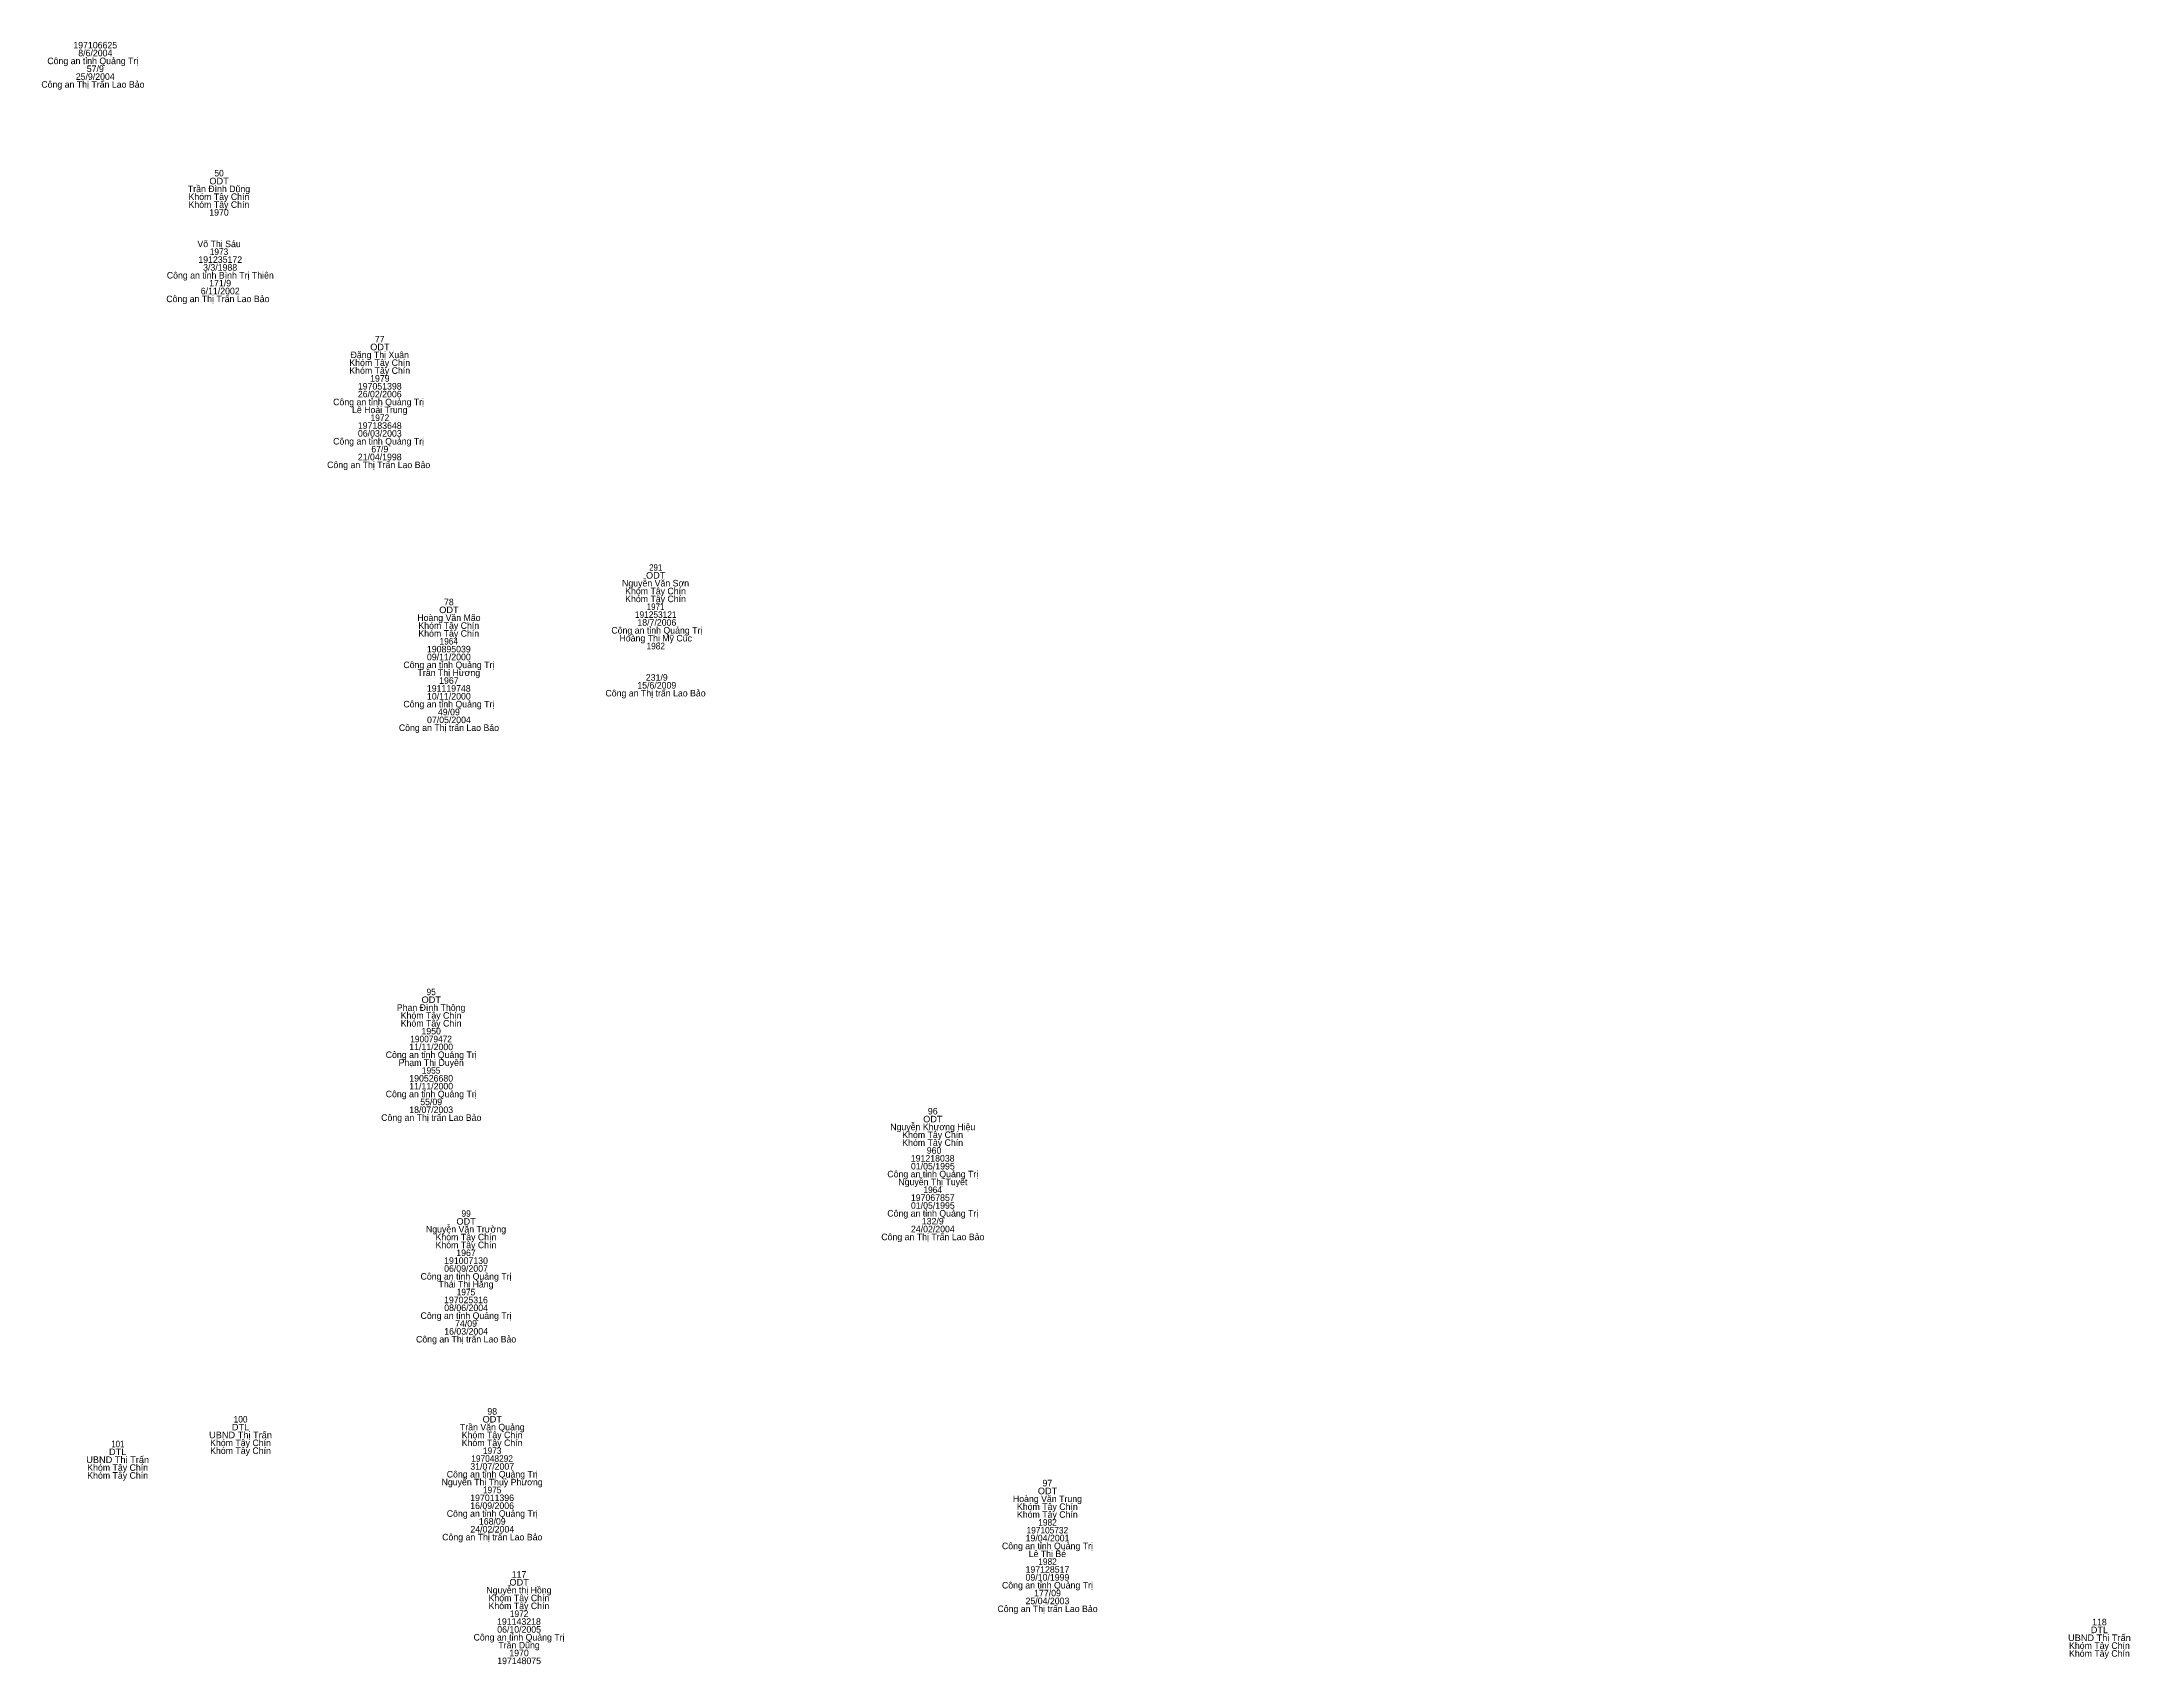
# Model space of a CAD drawing. Header units: metres. Extents: x 537000 to 537501, y 1838003 to 1838507.
# Drawn here: x 537335 to 537462.7, y 1838234.1 to 1838333.2 of the extents above; entities that cross this region are included whole.
import ezdxf
from ezdxf.enums import TextEntityAlignment as Align

# ---------------------------------------------------------------- set-up
doc = ezdxf.new("R2010")
doc.units = ezdxf.units.M
doc.header["$LTSCALE"] = 0.16
doc.layers.add('1', color=7, linetype='Continuous')

msp = doc.modelspace()

# ---------------------------------------------------------------- texts
at = {"layer": '1'}
for s, p in [(' 197106625', (537338.2, 1838332.77)), (' 8/6/2004', (537338.205, 1838332.29)), ('Công an tỉnh Quảng Trị ', (537338.2, 1838331.81)), (' 57/9', (537338.205, 1838331.33)), ('Công an Thị Trấn Lao Bảo ', (537338.205, 1838330.37)), (' 25/9/2004', (537338.2, 1838330.85)), ('Trần Đình Dũng', (537345.84, 1838323.99)), ('Khóm Tây Chín', (537345.835, 1838323.51)), ('Khóm Tây Chín', (537345.835, 1838323.03)), ('1970', (537345.84, 1838322.55)), ('Võ Thị Sáu', (537345.845, 1838320.63)), (' 191235172', (537345.84, 1838319.67)), (' Công an tỉnh Bình Trị Thiên', (537345.845, 1838318.71)), (' 3/3/1988', (537345.835, 1838319.19)), (' 171/9', (537345.835, 1838318.23)), ('Công an Thị Trấn Lao Bảo ', (537345.845, 1838317.27)), (' 6/11/2002', (537345.84, 1838317.75)), ('77', (537355.665, 1838314.81)), ('Khóm Tây Chín', (537355.665, 1838313.37)), ('Đặng Thị Xuân', (537355.665, 1838313.85)), ('Khóm Tây Chín', (537355.665, 1838312.89)), ('197051398', (537355.665, 1838311.93)), ('1979', (537355.67, 1838312.41)), ('Công an tỉnh Quảng Trị ', (537355.67, 1838310.97)), ('26/02/2006', (537355.665, 1838311.45)), ('Lê Hoài Trung', (537355.665, 1838310.49)), ('197183648', (537355.665, 1838309.53)), ('Công an tỉnh Quảng Trị ', (537355.67, 1838308.57)), ('06/03/2003', (537355.67, 1838309.05)), ('67/9', (537355.67, 1838308.09)), ('Công an Thị Trấn Lao Bảo ', (537355.675, 1838307.13)), ('21/04/1998', (537355.665, 1838307.61)), ('Nguyễn Văn Sơn', (537372.525, 1838299.9)), ('Khóm Tây Chín', (537372.525, 1838299.42)), ('78', (537359.89, 1838298.75)), ('Khóm Tây Chín', (537372.525, 1838298.94)), ('Hoàng Văn Mão', (537359.895, 1838297.79)), ('Khóm Tây Chín', (537359.885, 1838297.31)), ('Khóm Tây Chín', (537359.885, 1838296.83)), (' Công an tỉnh Quảng Trị', (537372.53, 1838297.02)), ('Hoàng Thị Mỹ Cúc', (537372.535, 1838296.54)), (' 18/7/2006', (537372.53, 1838297.5)), ('09/11/2000', (537359.89, 1838295.39)), ('190895039', (537359.89, 1838295.87)), ('Công an tỉnh Quảng Trị', (537359.89, 1838294.91)), ('Trần Thị Hương', (537359.89, 1838294.43)), (' 231/9', (537372.525, 1838294.14)), ('191119748', (537359.885, 1838293.47)), ('10/11/2000', (537359.89, 1838292.99)), ('1967', (537359.89, 1838293.95)), (' Công an Thị trấn Lao Bảo ', (537372.525, 1838293.18)), (' 15/6/2009', (537372.525, 1838293.66)), ('Công an tỉnh Quảng Trị', (537359.89, 1838292.51)), ('07/05/2004', (537359.895, 1838291.55)), ('49/09', (537359.89, 1838292.03)), ('Công an Thị trấn Lao Bảo', (537359.895, 1838291.07)), ('Phan Đình Thông', (537358.805, 1838273.97)), ('Khóm Tây Chín', (537358.805, 1838273.49)), ('Khóm Tây Chín', (537358.805, 1838273.01)), ('1950', (537358.81, 1838272.53)), ('Công an tỉnh Quảng Trị', (537358.81, 1838271.09)), ('11/11/2000', (537358.81, 1838271.57)), ('Phạm Thị Duyên', (537358.81, 1838270.61)), ('Công an tỉnh Quảng Trị', (537358.81, 1838268.69)), ('190526680', (537358.81, 1838269.65)), ('11/11/2000', (537358.81, 1838269.17)), ('Công an Thị trấn Lao Bảo', (537358.815, 1838267.25)), ('18/07/2003', (537358.81, 1838267.73)), ('55/09', (537358.81, 1838268.21)), ('96', (537389.47, 1838267.64)), ('Nguyễn Khương Hiệu', (537389.47, 1838266.68)), ('Khóm Tây Chín', (537389.465, 1838266.2)), ('Khóm Tây Chín', (537389.465, 1838265.72)), ('191218038', (537389.465, 1838264.76)), (' 960', (537389.475, 1838265.24)), ('Công an tỉnh Quảng Trị', (537389.47, 1838263.8)), ('Nguyễn Thị Tuyết', (537389.475, 1838263.32)), ('01/05/1995', (537389.475, 1838264.28)), ('197067857', (537389.47, 1838262.36)), ('Công an tỉnh Quảng Trị', (537389.47, 1838261.4)), ('01/05/1995', (537389.475, 1838261.88)), ('132/9', (537389.47, 1838260.92)), ('Nguyễn Văn Trường', (537360.94, 1838260.43)), ('Khóm Tây Chín', (537360.935, 1838259.95)), ('Công an Thị Trấn Lao Bảo', (537389.475, 1838259.96)), ('24/02/2004', (537389.475, 1838260.44)), ('Khóm Tây Chín', (537360.935, 1838259.47)), ('191007130', (537360.94, 1838258.51)), ('1967', (537360.94, 1838258.99)), ('Công an tỉnh Quảng Trị', (537360.94, 1838257.55)), ('Thái Thị Hằng', (537360.94, 1838257.07)), ('06/09/2007', (537360.94, 1838258.03)), ('197025316', (537360.935, 1838256.11)), ('Công an tỉnh Quảng Trị', (537360.94, 1838255.15)), ('08/06/2004', (537360.945, 1838255.63)), ('74/09', (537360.94, 1838254.67)), ('Công an Thị trấn Lao Bảo', (537360.945, 1838253.71)), ('16/03/2004', (537360.945, 1838254.19)), ('Trần Văn Quảng', (537362.545, 1838248.34)), ('98', (537362.54, 1838249.3)), ('Khóm Tây Chín', (537347.155, 1838247.38)), ('Khóm Tây Chín', (537347.155, 1838246.9)), ('Khóm Tây Chín', (537362.535, 1838247.86)), ('Khóm Tây Chín', (537362.535, 1838247.38)), ('Khóm Tây Chín', (537339.645, 1838245.87)), ('Công an tỉnh Quảng Trị', (537362.54, 1838245.46)), ('31/07/2007', (537362.54, 1838245.94)), ('Khóm Tây Chín', (537339.645, 1838245.39)), ('Nguyễn Thị Thuỳ Phương', (537362.535, 1838244.98)), ('97', (537396.475, 1838244.92)), ('Công an tỉnh Quảng Trị', (537362.54, 1838243.06)), ('197011396', (537362.535, 1838244.02)), ('16/09/2006', (537362.535, 1838243.54)), ('Hoàng Văn Trung', (537396.48, 1838243.96)), ('Khóm Tây Chín', (537396.475, 1838243.48)), ('Khóm Tây Chín', (537396.475, 1838243)), ('Công an Thị trấn Lao Bảo', (537362.545, 1838241.62)), ('24/02/2004', (537362.545, 1838242.1)), ('168/09', (537362.545, 1838242.58)), ('Công an tỉnh Quảng Trị', (537396.48, 1838241.08)), ('19/04/2001', (537396.485, 1838241.56)), ('Lê Thị Bé', (537396.475, 1838240.6)), ('117', (537364.18, 1838239.34)), ('09/10/1999', (537396.48, 1838239.16)), ('197128517', (537396.48, 1838239.64)), ('Nguyễn thị Hồng', (537364.175, 1838238.38)), ('Khóm Tây Chín', (537364.175, 1838237.9)), ('Công an tỉnh Quảng Trị', (537396.48, 1838238.68)), ('177/09', (537396.485, 1838238.2)), ('Khóm Tây Chín', (537364.175, 1838237.42)), ('Công an Thị trấn Lao Bảo', (537396.485, 1838237.24)), ('25/04/2003', (537396.48, 1838237.72)), ('Công an tỉnh Quảng Trị', (537364.18, 1838235.5)), ('06/10/2005', (537364.185, 1838235.98)), ('191143218', (537364.175, 1838236.46)), ('118', (537460.785, 1838236.43)), ('197148075', (537364.185, 1838234.06)), ('Trần Dũng', (537364.18, 1838235.02)), ('1970', (537364.18, 1838234.54)), ('Khóm Tây Chín', (537460.785, 1838234.99)), ('Khóm Tây Chín', (537460.785, 1838234.51))]:
    msp.add_text(s, height=0.4, dxfattribs=at).set_placement(p, align=Align.CENTER)
for s, width, p in [('50', 0.95, (537345.845, 1838324.95)), ('ODT', 1.05, (537345.845, 1838324.47)), ('1973', 0.95, (537345.84, 1838320.15)), ('ODT', 1.05, (537355.675, 1838314.33)), ('1972', 0.95, (537355.675, 1838310.01)), ('ODT', 1.05, (537372.535, 1838300.38)), ('291', 0.9, (537372.535, 1838300.86)), ('ODT', 1.05, (537359.895, 1838298.27)), ('191253121', 0.95, (537372.535, 1838297.98)), ('1971', 0.9, (537372.525, 1838298.46)), ('1964', 0.95, (537359.885, 1838296.35)), ('1982', 0.95, (537372.535, 1838296.06)), ('95', 0.95, (537358.81, 1838274.93)), ('ODT', 1.05, (537358.815, 1838274.45)), ('190079472', 0.95, (537358.805, 1838272.05)), ('1955', 0.95, (537358.805, 1838270.13)), ('ODT', 1.05, (537389.475, 1838267.16)), ('1964', 0.95, (537389.465, 1838262.84)), ('ODT', 1.05, (537360.945, 1838260.91)), ('99', 0.95, (537360.945, 1838261.39)), ('1975', 0.95, (537360.935, 1838256.59)), ('DTL', 1.05, (537347.155, 1838248.34)), ('100', 0.95, (537347.16, 1838248.82)), ('ODT', 1.05, (537362.545, 1838248.82)), ('DTL', 1.05, (537339.645, 1838246.83)), ('101', 0.9, (537339.655, 1838247.31)), ('UBND Thị Trấn', 1.05, (537347.155, 1838247.86)), ('1973', 0.95, (537362.54, 1838246.9)), ('UBND Thị Trấn', 1.05, (537339.645, 1838246.35)), ('197048292', 0.95, (537362.535, 1838246.42)), ('1975', 0.95, (537362.535, 1838244.5)), ('ODT', 1.05, (537396.485, 1838244.44)), ('197105732', 0.95, (537396.475, 1838242.04)), ('1982', 0.95, (537396.485, 1838242.52)), ('1982', 0.95, (537396.485, 1838240.12)), ('ODT', 1.05, (537364.185, 1838238.86)), ('1972', 0.95, (537364.185, 1838236.94)), ('UBND Thị Trấn', 1.05, (537460.785, 1838235.47)), ('DTL', 1.05, (537460.785, 1838235.95))]:
    msp.add_text(s, height=0.4, dxfattribs=dict(at, width=width)).set_placement(p, align=Align.CENTER)

doc.saveas('drawing.dxf')
